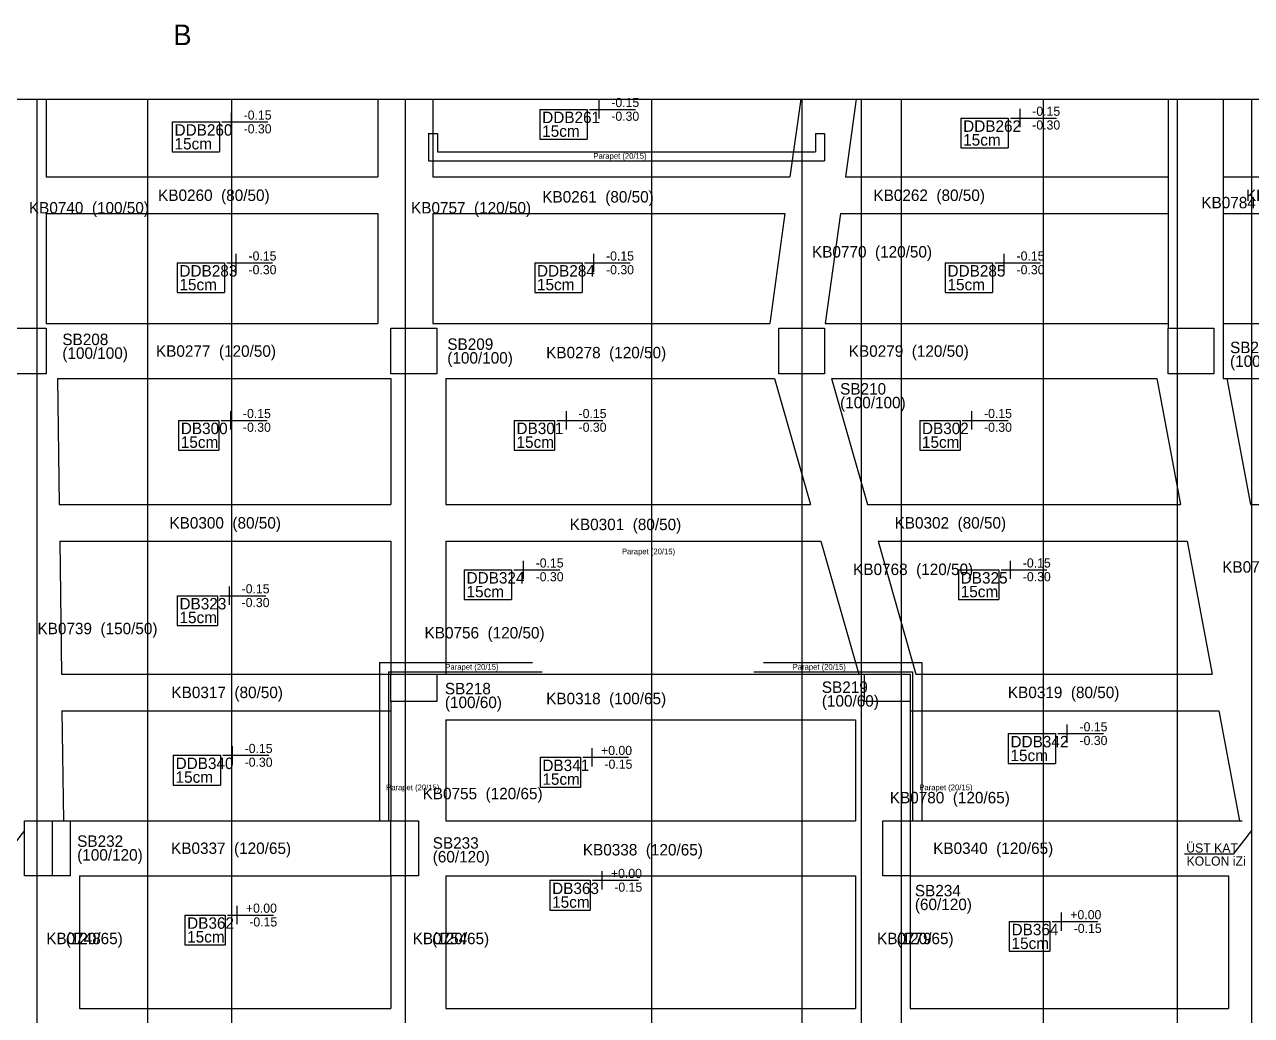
# Model space of a CAD drawing. Header units: millimetres. Extents: x -625658 to -607650, y -74589 to -67396.
# Drawn here: x -615422 to -612743, y -69558 to -67396 of the extents above; entities that cross this region are included whole.
import ezdxf

# ---------------------------------------------------------------- set-up
doc = ezdxf.new("R2010")
doc.units = ezdxf.units.MM
for name, color, linetype in [('KM Aks', 7, 'Continuous'), ('KM Döşeme Markası', 7, 'Continuous'), ('KM Kesik', 7, 'Continuous'), ('KM Kesit Simge', 7, 'Continuous'), ('KM Kiriş', 7, 'Continuous'), ('KM Kiriş Markası', 7, 'Continuous'), ('KM Kolon', 7, 'Continuous'), ('KM Kolon Markası', 7, 'Continuous'), ('LGP-SLAB2', 7, 'Continuous'), ('REBAR_DET2', 7, 'Continuous'), ('REBAR_DET3', 7, 'Continuous'), ('VM Kolon İzi', 7, 'Continuous'), ('VM Parapet', 7, 'Continuous'), ('VM Parapet Marka', 7, 'Continuous')]:
    doc.layers.add(name, color=color, linetype=linetype)

msp = doc.modelspace()

# ---------------------------------------------------------------- linework, layer by layer
at = {"layer": 'KM Aks'}
for p, q in [((-615394.8, -67558.4), (-615394.8, -73463.3)), ((-614969.9, -67558.4), (-614969.9, -73463.3)), ((-614590.4, -67558.4), (-614590.4, -73463.3)), ((-614052.8, -67558.4), (-614052.8, -73463.3)), ((-613724.8, -67558.4), (-613724.8, -73463.3)), ((-613594.8, -67558.4), (-613594.8, -73463.3)), ((-613507.8, -67558.4), (-613507.8, -73463.3)), ((-613197.8, -67558.4), (-613197.8, -73463.3)), ((-612904.8, -67558.4), (-612904.8, -73463.3)), ((-612742.8, -67558.4), (-612742.8, -73463.3))]:
    msp.add_line(p, q, dxfattribs=at)
at = {"layer": 'KM Kesik'}
msp.add_line((-625657.9, -67558.4), (-607650.4, -67558.4), dxfattribs=at)
at = {"layer": 'KM Kesit Simge'}
msp.add_line((-615153, -72548.7), (-615153, -67558.4), dxfattribs=at)
at = {"layer": 'KM Kiriş'}
for p, q in [((-615374.9, -67558.4), (-615374.9, -67728.2)), ((-614650.4, -67558.4), (-614650.4, -67728.2)), ((-614530.4, -67558.4), (-614530.4, -67728.2)), ((-613727, -67558.4), (-613750.5, -67728.2)), ((-613605.9, -67558.4), (-613629.3, -67728.2)), ((-612924.8, -67558.4), (-612924.8, -67808.2)), ((-612804.8, -67558.4), (-612804.8, -67808.2)), ((-615374.9, -67728.2), (-614650.4, -67728.2)), ((-614530.4, -67728.2), (-613750.5, -67728.2)), ((-613629.3, -67728.2), (-612924.8, -67728.2)), ((-612804.8, -67728.2), (-612090, -67728.2)), ((-615374.9, -67808.2), (-614650.4, -67808.2)), ((-615374.9, -67808.2), (-615374.9, -68048.2)), ((-614650.4, -67808.2), (-614650.4, -68048.2)), ((-614530.4, -67808.2), (-613761.5, -67808.2)), ((-614530.4, -67808.2), (-614530.4, -68048.2)), ((-613761.5, -67808.2), (-613794.6, -68048.2)), ((-613640.4, -67808.2), (-613673.5, -68048.2)), ((-613640.4, -67808.2), (-612924.8, -67808.2)), ((-612924.8, -67808.2), (-612924.8, -68058.3)), ((-612804.8, -67808.2), (-612090, -67808.2)), ((-612804.8, -67808.2), (-612804.8, -68168.2)), ((-615374.9, -68048.2), (-614650.4, -68048.2)), ((-614530.4, -68048.2), (-613794.6, -68048.2)), ((-613673.5, -68048.2), (-612924.8, -68048.2)), ((-612804.8, -68048.2), (-612090, -68048.2)), ((-615349.7, -68168.2), (-614621.9, -68168.2)), ((-615349.7, -68168.2), (-615346.1, -68443.2)), ((-614621.9, -68168.2), (-614621.9, -68443.2)), ((-614501.9, -68168.2), (-613784.4, -68168.2)), ((-614501.9, -68168.2), (-614501.9, -68443.2)), ((-613784.4, -68168.2), (-613705.9, -68443.2)), ((-613659.6, -68168.2), (-612949.3, -68168.2)), ((-613659.6, -68168.2), (-613581.1, -68443.2)), ((-612949.3, -68168.2), (-612897.9, -68443.2)), ((-612804.8, -68168.2), (-612129.3, -68168.2)), ((-612796.7, -68168.2), (-612745.3, -68443.2)), ((-615346.1, -68443.2), (-614621.9, -68443.2)), ((-614501.9, -68443.2), (-613705.9, -68443.2)), ((-613581.1, -68443.2), (-612897.9, -68443.2)), ((-612745.3, -68443.2), (-612094.7, -68443.2)), ((-615345, -68523.2), (-614621.9, -68523.2)), ((-615345, -68523.2), (-615341.1, -68813.2)), ((-614621.9, -68523.2), (-614621.9, -68813.1)), ((-614501.9, -68523.2), (-613683, -68523.2)), ((-614501.9, -68523.2), (-614501.9, -68813.2)), ((-613683, -68523.2), (-613600.2, -68813.2)), ((-613558.2, -68523.2), (-612883, -68523.2)), ((-613558.2, -68523.2), (-613475.4, -68813.2)), ((-612883, -68523.2), (-612828.9, -68813.2)), ((-615341.1, -68813.2), (-614621.9, -68813.2)), ((-614521.9, -68813.2), (-613587.8, -68813.2)), ((-613475.4, -68813.2), (-612828.9, -68813.2)), ((-614621.9, -68873.1), (-614621.9, -69133.3)), ((-613487.8, -68873.1), (-613487.8, -69133.3)), ((-615340.1, -68893.2), (-614621.9, -68893.2)), ((-615340.1, -68893.2), (-615336.9, -69133.3)), ((-613487.8, -68893.2), (-612813.9, -68893.2)), ((-612813.9, -68893.2), (-612769.1, -69133.3)), ((-614501.9, -68913.2), (-613607.8, -68913.2)), ((-614501.9, -68913.2), (-614501.9, -69133.3)), ((-613607.8, -68913.2), (-613607.8, -69133.3)), ((-615341.9, -69133.3), (-614621.9, -69133.3)), ((-614501.9, -69133.3), (-613607.8, -69133.3)), ((-613487.8, -69133.3), (-612762.8, -69133.3)), ((-615301.9, -69253.3), (-614621.9, -69253.3)), ((-615301.9, -69253.3), (-615301.9, -69543.3)), ((-614621.9, -69253.3), (-614621.9, -69543.3)), ((-614501.9, -69253.3), (-613607.8, -69253.3)), ((-614501.9, -69253.3), (-614501.9, -69543.3)), ((-613607.8, -69253.3), (-613607.8, -69543.3)), ((-613487.8, -69253.3), (-612792.8, -69253.3)), ((-613487.8, -69253.3), (-613487.8, -69543.3)), ((-612792.8, -69253.3), (-612792.8, -69543.3)), ((-615301.9, -69543.3), (-614621.9, -69543.3)), ((-614501.9, -69543.3), (-613607.8, -69543.3)), ((-613487.8, -69543.3), (-612792.8, -69543.3))]:
    msp.add_line(p, q, dxfattribs=at)
at = {"layer": 'KM Kolon'}
for points in [[(-615474.9, -68058.2), (-615374.9, -68058.2), (-615374.9, -68158.2), (-615474.9, -68158.2)], [(-614621.9, -68058.2), (-614521.9, -68058.2), (-614521.9, -68158.2), (-614621.9, -68158.2)], [(-613774.8, -68058.2), (-613674.8, -68058.2), (-613674.8, -68158.2), (-613774.8, -68158.2)], [(-612924.8, -68058.2), (-612824.8, -68058.2), (-612824.8, -68158.2), (-612924.8, -68158.2)], [(-614621.9, -68813.2), (-614521.9, -68813.2), (-614521.9, -68873.2), (-614621.9, -68873.2)], [(-613587.8, -68813.2), (-613487.8, -68813.2), (-613487.8, -68873.2), (-613587.8, -68873.2)], [(-615421.9, -69133.3), (-615321.9, -69133.3), (-615321.9, -69253.3), (-615421.9, -69253.3)], [(-615421.9, -69133.3), (-615361.9, -69133.3), (-615361.9, -69253.3), (-615421.9, -69253.3)], [(-614621.9, -69133.3), (-614561.9, -69133.3), (-614561.9, -69253.3), (-614621.9, -69253.3)], [(-613547.8, -69133.3), (-613487.8, -69133.3), (-613487.8, -69253.3), (-613547.8, -69253.3)]]:
    msp.add_lwpolyline(points, close=True, dxfattribs=at)
at = {"layer": 'LGP-SLAB2'}
for p, q in [((-614296.5, -67580.7), (-614193.1, -67580.7)), ((-614296.5, -67580.7), (-614296.5, -67645.7)), ((-614193.1, -67580.7), (-614193.1, -67645.7)), ((-615099.3, -67608.2), (-614995.9, -67608.2)), ((-615099.3, -67608.2), (-615099.3, -67673.2)), ((-614995.9, -67608.2), (-614995.9, -67673.2)), ((-613377.3, -67599.8), (-613273.9, -67599.8)), ((-613377.3, -67599.8), (-613377.3, -67664.8)), ((-613273.9, -67599.8), (-613273.9, -67664.8)), ((-614296.5, -67645.7), (-614193.1, -67645.7)), ((-613377.3, -67664.8), (-613273.9, -67664.8)), ((-615099.3, -67673.2), (-614995.9, -67673.2)), ((-615088.6, -67915.7), (-614985.2, -67915.7)), ((-615088.6, -67915.7), (-615088.6, -67980.7)), ((-614985.2, -67915.7), (-614985.2, -67980.7)), ((-614307.9, -67915.7), (-614204.5, -67915.7)), ((-614307.9, -67915.7), (-614307.9, -67980.7)), ((-614204.5, -67915.7), (-614204.5, -67980.7)), ((-613411.5, -67915.7), (-613308.2, -67915.7)), ((-613411.5, -67915.7), (-613411.5, -67980.7)), ((-613308.2, -67915.7), (-613308.2, -67980.7)), ((-615088.6, -67980.7), (-614985.2, -67980.7)), ((-614307.9, -67980.7), (-614204.5, -67980.7)), ((-613411.5, -67980.7), (-613308.2, -67980.7)), ((-615085.6, -68259.5), (-614997.4, -68259.5)), ((-615085.6, -68259.5), (-615085.6, -68324.5)), ((-614997.4, -68259.5), (-614997.4, -68324.5)), ((-614352.6, -68259.5), (-614264.5, -68259.5)), ((-614352.6, -68259.5), (-614352.6, -68324.5)), ((-614264.5, -68259.5), (-614264.5, -68324.5)), ((-613467.3, -68259.5), (-613379.2, -68259.5)), ((-613467.3, -68259.5), (-613467.3, -68324.5)), ((-613379.2, -68259.5), (-613379.2, -68324.5)), ((-615085.6, -68324.5), (-614997.4, -68324.5)), ((-614352.6, -68324.5), (-614264.5, -68324.5)), ((-613467.3, -68324.5), (-613379.2, -68324.5)), ((-614461.7, -68585.7), (-614358.3, -68585.7)), ((-614461.7, -68585.7), (-614461.7, -68650.7)), ((-614358.3, -68585.7), (-614358.3, -68650.7)), ((-613382.6, -68585.7), (-613294.5, -68585.7)), ((-613382.6, -68585.7), (-613382.6, -68650.7)), ((-613294.5, -68585.7), (-613294.5, -68650.7)), ((-615088.5, -68642.1), (-615000.3, -68642.1)), ((-615088.5, -68642.1), (-615088.5, -68707.1)), ((-615000.3, -68642.1), (-615000.3, -68707.1)), ((-614461.7, -68650.7), (-614358.3, -68650.7)), ((-613382.6, -68650.7), (-613294.5, -68650.7)), ((-615088.5, -68707.1), (-615000.3, -68707.1)), ((-613274, -68943.2), (-613170.7, -68943.2)), ((-613274, -68943.2), (-613274, -69008.2)), ((-613170.7, -68943.2), (-613170.7, -69008.2)), ((-615097, -68990.5), (-614993.7, -68990.5)), ((-615097, -68990.5), (-615097, -69055.5)), ((-614993.7, -68990.5), (-614993.7, -69055.5)), ((-614296.1, -68994.9), (-614208, -68994.9)), ((-614296.1, -68994.9), (-614296.1, -69059.9)), ((-614208, -68994.9), (-614208, -69059.9)), ((-613274, -69008.2), (-613170.7, -69008.2)), ((-615097, -69055.5), (-614993.7, -69055.5)), ((-614296.1, -69059.9), (-614208, -69059.9)), ((-614274.8, -69263.3), (-614186.5, -69263.3)), ((-614274.8, -69263.3), (-614274.8, -69328.3)), ((-614186.5, -69263.3), (-614186.5, -69328.3)), ((-614274.8, -69328.3), (-614186.5, -69328.3)), ((-615071.8, -69339.1), (-614983.5, -69339.1)), ((-615071.8, -69339.1), (-615071.8, -69404.1)), ((-614983.5, -69339.1), (-614983.5, -69404.1)), ((-613271.6, -69353.3), (-613183.3, -69353.3)), ((-613271.6, -69353.3), (-613271.6, -69418.3)), ((-613183.3, -69353.3), (-613183.3, -69418.3)), ((-615071.8, -69404.1), (-614983.5, -69404.1)), ((-613271.6, -69418.3), (-613183.3, -69418.3))]:
    msp.add_line(p, q, dxfattribs=at)
at = {"layer": 'REBAR_DET2'}
for p, q in [((-614168.1, -67560.7), (-614168.1, -67600.7)), ((-614970.9, -67588.2), (-614970.9, -67628.2)), ((-614188.1, -67580.7), (-614088.1, -67580.7)), ((-613248.9, -67579.8), (-613248.9, -67619.8)), ((-614990.9, -67608.2), (-614890.9, -67608.2)), ((-613268.9, -67599.8), (-613168.9, -67599.8)), ((-614960.2, -67895.7), (-614960.2, -67935.7)), ((-614179.5, -67895.7), (-614179.5, -67935.7)), ((-613283.2, -67895.7), (-613283.2, -67935.7)), ((-614980.2, -67915.7), (-614880.2, -67915.7)), ((-614199.5, -67915.7), (-614099.5, -67915.7)), ((-613303.2, -67915.7), (-613203.2, -67915.7)), ((-614992.4, -68259.5), (-614892.4, -68259.5)), ((-614972.4, -68239.5), (-614972.4, -68279.5)), ((-614259.5, -68259.5), (-614159.5, -68259.5)), ((-614239.5, -68239.5), (-614239.5, -68279.5)), ((-613374.2, -68259.5), (-613274.2, -68259.5)), ((-613354.2, -68239.5), (-613354.2, -68279.5)), ((-614333.3, -68565.7), (-614333.3, -68605.7)), ((-613269.5, -68565.7), (-613269.5, -68605.7)), ((-614353.3, -68585.7), (-614253.3, -68585.7)), ((-613289.5, -68585.7), (-613189.5, -68585.7)), ((-614975.3, -68622.1), (-614975.3, -68662.1)), ((-614995.3, -68642.1), (-614895.3, -68642.1)), ((-613145.7, -68923.2), (-613145.7, -68963.2)), ((-613165.7, -68943.2), (-613065.7, -68943.2)), ((-614968.7, -68970.5), (-614968.7, -69010.5)), ((-614183, -68974.9), (-614183, -69014.9)), ((-614988.7, -68990.5), (-614888.7, -68990.5)), ((-614203, -68994.9), (-614103, -68994.9)), ((-614161.5, -69243.3), (-614161.5, -69283.3)), ((-614181.5, -69263.3), (-614081.5, -69263.3)), ((-614958.5, -69319.1), (-614958.5, -69359.1)), ((-614978.5, -69339.1), (-614878.5, -69339.1)), ((-613178.3, -69353.3), (-613078.3, -69353.3)), ((-613158.3, -69333.3), (-613158.3, -69373.3))]:
    msp.add_line(p, q, dxfattribs=at)
at = {"layer": 'VM Kolon İzi'}
for points in [[(-615421.9, -69154.6), (-615462.2, -69206), (-615568.3, -69206)], [(-612742.8, -69154.6), (-612783.1, -69206), (-612889.3, -69206)]]:
    msp.add_lwpolyline(points, dxfattribs=at)
at = {"layer": 'VM Parapet'}
for p, q in [((-614540.2, -67633.2), (-614520.2, -67633.2)), ((-614539.8, -67633.2), (-614539.8, -67693.2)), ((-614519.8, -67633.2), (-614519.8, -67673.2)), ((-613694.8, -67633.2), (-613694.8, -67673.2)), ((-613694.8, -67633.2), (-613674.8, -67633.2)), ((-613674.8, -67633.2), (-613674.8, -67693.2)), ((-614539.8, -67693.2), (-613674.8, -67693.2)), ((-614519.8, -67673.2), (-613694.8, -67673.2)), ((-614646.9, -68788.2), (-614312.4, -68788.2)), ((-614646.9, -68788.2), (-614646.9, -69133.3)), ((-613808.4, -68788.2), (-613462.8, -68788.2)), ((-613462.8, -68788.2), (-613462.8, -69133.3)), ((-614626.9, -68808.2), (-614291.5, -68808.2)), ((-614626.9, -68808.2), (-614626.9, -69133.3)), ((-613829.2, -68808.2), (-613482.8, -68808.2)), ((-613482.8, -68808.2), (-613482.8, -69133.3))]:
    msp.add_line(p, q, dxfattribs=at)

# ---------------------------------------------------------------- texts
at = {"layer": 'KM Döşeme Markası'}
for s, p in [('DDB261', (-614291.5, -67610.7)), ('DDB260', (-615094.3, -67638.2)), ('15cm', (-614291.5, -67640.7)), ('DDB262', (-613372.3, -67629.8)), ('15cm', (-615094.3, -67668.2)), ('15cm', (-613372.3, -67659.8)), ('DDB283', (-615083.6, -67945.7)), ('DDB284', (-614302.9, -67945.7)), ('DDB285', (-613406.5, -67945.7)), ('15cm', (-615083.6, -67975.7)), ('15cm', (-614302.9, -67975.7)), ('15cm', (-613406.5, -67975.7)), ('DB300', (-615080.6, -68289.5)), ('DB301', (-614347.6, -68289.5)), ('DB302', (-613462.3, -68289.5)), ('15cm', (-615080.6, -68319.5)), ('15cm', (-614347.6, -68319.5)), ('15cm', (-613462.3, -68319.5)), ('DDB324', (-614456.7, -68615.7)), ('DB325', (-613377.6, -68615.7)), ('15cm', (-614456.7, -68645.7)), ('15cm', (-613377.6, -68645.7)), ('DB323', (-615083.5, -68672.1)), ('15cm', (-615083.5, -68702.1)), ('DDB342', (-613269, -68973.2)), ('15cm', (-613269, -69003.2)), ('DDB340', (-615092, -69020.5)), ('DB341', (-614291.1, -69024.9)), ('15cm', (-615092, -69050.5)), ('15cm', (-614291.1, -69054.9)), ('DB363', (-614269.8, -69293.3)), ('15cm', (-614269.8, -69323.3)), ('DB362', (-615066.8, -69369.1)), ('DB364', (-613266.6, -69383.3)), ('15cm', (-615066.8, -69399.1)), ('15cm', (-613266.6, -69413.3))]:
    msp.add_text(s, height=25, dxfattribs=at).set_placement(p)
at = {"layer": 'KM Kesit Simge'}
msp.add_text('B', height=45, dxfattribs=at).set_placement((-615097.1, -67440.6))
at = {"layer": 'KM Kiriş Markası'}
for s, p in [('KB0260  (80/50)', (-615130.2, -67780.7)), ('KB0261  (80/50)', (-614291.4, -67784.1)), ('KB0262  (80/50)', (-613568.3, -67780.7)), ('KB0784  (120/65)', (-612852.3, -67796.7)), ('KB0263  (80/50)', (-612754.8, -67780.7)), ('KB0740  (100/50)', (-615412.3, -67808)), ('KB0757  (120/50)', (-614577.9, -67808)), ('KB0770  (120/50)', (-613702.4, -67904.1)), ('KB0277  (120/50)', (-615134.9, -68120.7)), ('KB0278  (120/50)', (-614282.9, -68124.1)), ('KB0279  (120/50)', (-613622.1, -68120.7)), ('KB0300  (80/50)', (-615105.5, -68495.7)), ('KB0301  (80/50)', (-614231.4, -68499.1)), ('KB0302  (80/50)', (-613522.1, -68495.7)), ('KB0768  (120/50)', (-613612.6, -68597.1)), ('KB0794  (150/50)', (-612806.6, -68591.9)), ('KB0739  (150/50)', (-615393.6, -68726.3)), ('KB0756  (120/50)', (-614548.4, -68735.5)), ('KB0317  (80/50)', (-615101.1, -68865.7)), ('KB0319  (80/50)', (-613274.7, -68865.7)), ('KB0318  (100/65)', (-614282.9, -68879.1)), ('KB0755  (120/65)', (-614552.7, -69086.5)), ('KB0780  (120/65)', (-613532.5, -69095.4)), ('KB0337  (120/65)', (-615101.9, -69205.8)), ('KB0338  (120/65)', (-614202.8, -69209.1)), ('KB0340  (120/65)', (-613437.8, -69205.8)), ('KB0748', (-615374.4, -69402.8)), ('(120/65)', (-615331.9, -69402.8)), ('KB0754', (-614574.4, -69402.8)), ('(120/65)', (-614531.9, -69402.8)), ('KB0779', (-613560.3, -69402.8)), ('(120/65)', (-613517.8, -69402.8))]:
    msp.add_text(s, height=25, dxfattribs=at).set_placement(p)
at = {"layer": 'KM Kolon Markası'}
for s, p in [('SB208', (-615339.3, -68095.2)), ('(100/100)', (-615339.3, -68125.2)), ('SB209', (-614498.7, -68105.6)), ('SB211', (-612789.6, -68112.8)), ('(100/100)', (-614498.7, -68135.6)), ('(100/100)', (-612789.6, -68142.8)), ('SB210', (-613641, -68203.2)), ('(100/100)', (-613641, -68233.2)), ('SB218', (-614504, -68857.4)), ('SB219', (-613680.9, -68854.3)), ('(100/60)', (-614504, -68887.4)), ('(100/60)', (-613680.9, -68884.3)), ('SB232', (-615306.9, -69190.3)), ('SB233', (-614530.6, -69194.3)), ('(100/120)', (-615306.9, -69220.3)), ('(60/120)', (-614530.6, -69224.3)), ('SB234', (-613477.8, -69298.3)), ('(60/120)', (-613477.8, -69328.3))]:
    msp.add_text(s, height=25, dxfattribs=at).set_placement(p)
at = {"layer": 'REBAR_DET3'}
for s, p in [(' -0.15', (-614148.1, -67575.7)), (' -0.15', (-614950.9, -67603.2)), (' -0.30', (-614148.1, -67605.7)), (' -0.15', (-613228.9, -67594.8)), (' -0.30', (-614950.9, -67633.2)), (' -0.30', (-613228.9, -67624.8)), (' -0.15', (-614940.2, -67910.7)), (' -0.15', (-614159.5, -67910.7)), (' -0.15', (-613263.2, -67910.7)), (' -0.30', (-614940.2, -67940.7)), (' -0.30', (-614159.5, -67940.7)), (' -0.30', (-613263.2, -67940.7)), (' -0.15', (-614952.4, -68254.5)), (' -0.15', (-614219.5, -68254.5)), (' -0.15', (-613334.2, -68254.5)), (' -0.30', (-614952.4, -68284.5)), (' -0.30', (-614219.5, -68284.5)), (' -0.30', (-613334.2, -68284.5)), (' -0.15', (-614313.3, -68580.7)), (' -0.15', (-613249.5, -68580.7)), (' -0.30', (-614313.3, -68610.7)), (' -0.30', (-613249.5, -68610.7)), (' -0.15', (-614955.3, -68637.1)), (' -0.30', (-614955.3, -68667.1)), (' -0.15', (-613125.7, -68938.2)), (' -0.30', (-613125.7, -68968.2)), (' -0.15', (-614948.7, -68985.5)), ('+0.00', (-614163, -68989.9)), (' -0.30', (-614948.7, -69015.5)), (' -0.15', (-614163, -69019.9)), ('+0.00', (-614141.5, -69258.3)), (' -0.15', (-614141.5, -69288.3)), ('+0.00', (-614938.5, -69334.1)), ('+0.00', (-613138.3, -69348.3)), (' -0.15', (-614938.5, -69364.1)), (' -0.15', (-613138.3, -69378.3))]:
    msp.add_text(s, height=20, dxfattribs=at).set_placement(p)
at = {"layer": 'VM Kolon İzi'}
for s, p in [('ÜST KAT', (-612885.3, -69202.7)), ('KOLON iZi', (-612884.6, -69231.3))]:
    msp.add_text(s, height=20, dxfattribs=at).set_placement(p)
at = {"layer": 'VM Parapet Marka'}
for p in [(-614179.7, -67688.6), (-614117.5, -68551.8), (-614503, -68803.8), (-613744.6, -68803.8), (-614632.3, -69066.8), (-613468.2, -69066.8)]:
    msp.add_text('Parapet (20/15)', height=12.5, dxfattribs=at).set_placement(p)

doc.saveas('drawing.dxf')
